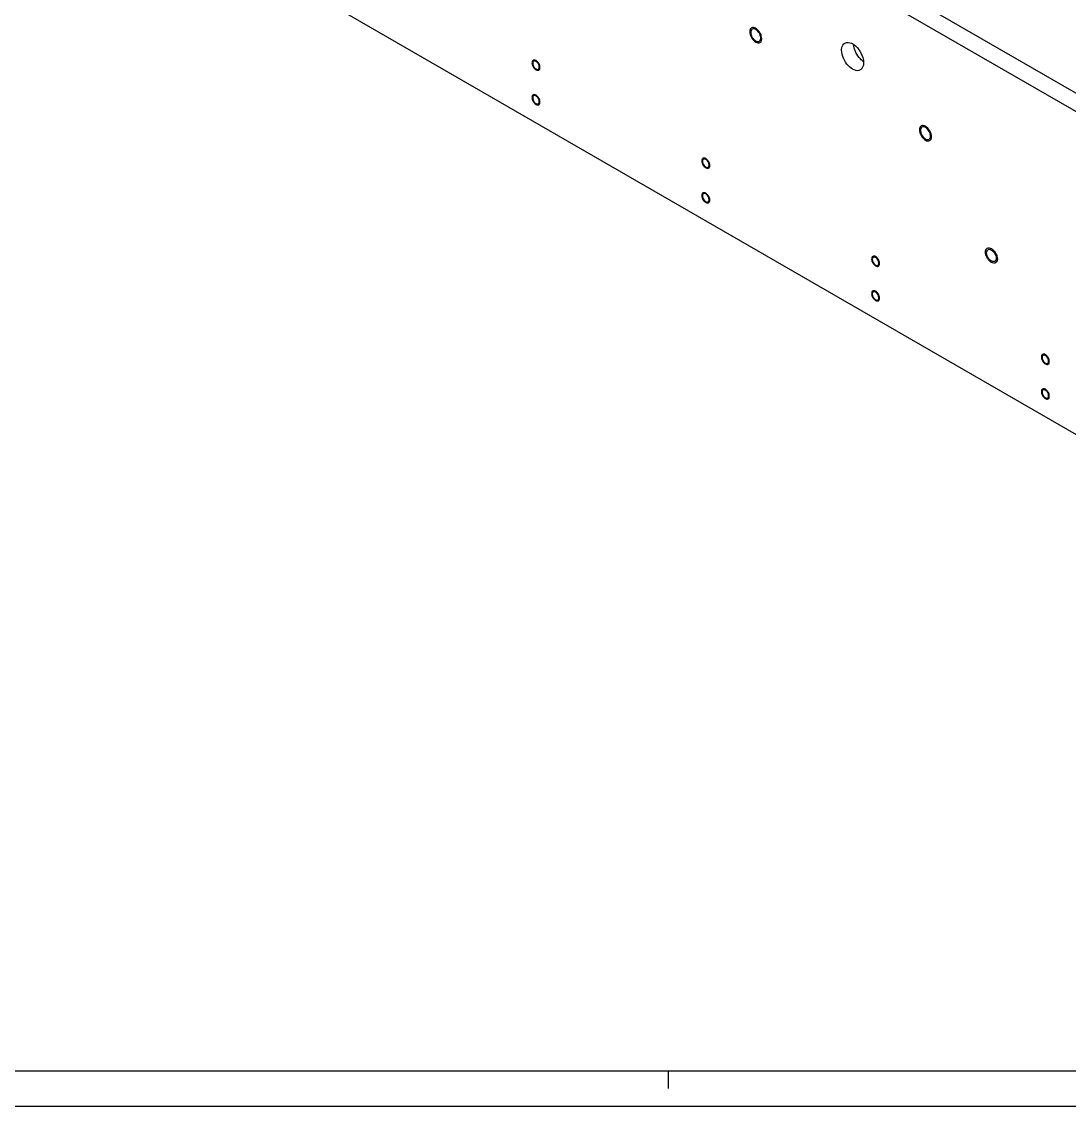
# Model space of a CAD drawing. Header units: millimetres. Extents: x 0 to 2102, y 0 to 1485.
# Drawn here: x 823.6 to 1194.4, y 0 to 383.9 of the extents above; entities that cross this region are included whole.
import ezdxf

# ---------------------------------------------------------------- set-up
doc = ezdxf.new("R2010")
doc.units = ezdxf.units.MM
doc.header["$LTSCALE"] = 115.6375
doc.layers.get('0').update_dxf_attribs({"linetype": 'CONTINUOUS', "true_color": 0xffffff})
doc.layers.add('02___PRT_ALL_AXES', color=7, linetype='CONTINUOUS', true_color=0xffffff)

msp = doc.modelspace()

# ---------------------------------------------------------------- linework, layer by layer
at = {"color": 7, "linetype": 'CONTINUOUS', "true_color": 0xffffff}
for p, q in [((1545.17, 157.44), (466.83, 780.01)), ((1539.52, 154.17), (461.17, 776.74)), ((1520.42, 50.88), (530.47, 622.42)), ((12.5, 12.5), (2090, 12.5)), ((1052.5, 6.25), (1052.5, 12.5))]:
    msp.add_line(p, q, dxfattribs=at)
at = {"color": 4, "linetype": 'CONTINUOUS', "true_color": 0x00ffff}
msp.add_line((0, 0), (2102.5, 0), dxfattribs=at)
at = {"color": 3, "linetype": 'CONTINUOUS', "true_color": 0x00ff00}
for points, knots in [([(1085.55, 377.89), (1085.52, 378.22), (1085.45, 378.9), (1084.8, 380.37), (1083.43, 381.83), (1082.06, 381.95), (1081.52, 381.39), (1081.41, 380.99), (1081.32, 380.74), (1081.32, 380.49), (1081.31, 380.34)], [0, 0, 0, 0, 0.125, 0.25, 0.5, 0.75, 0.875, 0.90625, 0.9375, 1, 1, 1, 1]), ([(1081.31, 380.34), (1081.34, 380), (1081.4, 379.33), (1082.05, 377.85), (1083.43, 376.39), (1084.8, 376.28), (1085.34, 376.83), (1085.45, 377.24), (1085.54, 377.48), (1085.54, 377.73), (1085.55, 377.89)], [0, 0, 0, 0, 0.125, 0.25, 0.5, 0.75, 0.875, 0.90625, 0.9375, 1, 1, 1, 1]), ([(1007.06, 367.68), (1007.04, 367.9), (1007, 368.35), (1006.56, 369.34), (1005.65, 370.31), (1004.73, 370.39), (1004.3, 369.92), (1004.25, 369.52), (1004.23, 369.31)], [0, 0, 0, 0, 0.125, 0.25, 0.5, 0.75, 0.875, 1, 1, 1, 1]), ([(1004.23, 369.31), (1004.25, 369.09), (1004.3, 368.64), (1004.73, 367.66), (1005.65, 366.69), (1006.57, 366.6), (1006.99, 367.07), (1007.04, 367.48), (1007.06, 367.68)], [0, 0, 0, 0, 0.125, 0.25, 0.5, 0.75, 0.875, 1, 1, 1, 1]), ([(1007.06, 355.43), (1007.04, 355.65), (1007, 356.11), (1006.56, 357.09), (1005.65, 358.06), (1004.73, 358.14), (1004.3, 357.67), (1004.25, 357.27), (1004.23, 357.07)], [0, 0, 0, 0, 0.125, 0.25, 0.5, 0.75, 0.875, 1, 1, 1, 1]), ([(1004.23, 357.07), (1004.25, 356.84), (1004.3, 356.39), (1004.73, 355.41), (1005.65, 354.44), (1006.57, 354.35), (1006.99, 354.83), (1007.04, 355.23), (1007.06, 355.43)], [0, 0, 0, 0, 0.125, 0.25, 0.5, 0.75, 0.875, 1, 1, 1, 1]), ([(1145.66, 343.19), (1145.63, 343.52), (1145.56, 344.2), (1144.91, 345.67), (1143.53, 347.13), (1142.17, 347.25), (1141.62, 346.69), (1141.52, 346.29), (1141.42, 346.04), (1141.43, 345.79), (1141.41, 345.64)], [0, 0, 0, 0, 0.125, 0.25, 0.5, 0.75, 0.875, 0.90625, 0.9375, 1, 1, 1, 1]), ([(1141.41, 345.64), (1141.44, 345.3), (1141.51, 344.63), (1142.16, 343.15), (1143.54, 341.69), (1144.9, 341.58), (1145.45, 342.13), (1145.55, 342.54), (1145.65, 342.78), (1145.64, 343.03), (1145.66, 343.19)], [0, 0, 0, 0, 0.125, 0.25, 0.5, 0.75, 0.875, 0.90625, 0.9375, 1, 1, 1, 1]), ([(1067.17, 332.98), (1067.15, 333.2), (1067.1, 333.65), (1066.67, 334.64), (1065.75, 335.61), (1064.83, 335.69), (1064.4, 335.22), (1064.36, 334.82), (1064.34, 334.61)], [0, 0, 0, 0, 0.125, 0.25, 0.5, 0.75, 0.875, 1, 1, 1, 1]), ([(1064.34, 334.61), (1064.36, 334.39), (1064.4, 333.94), (1064.84, 332.96), (1065.75, 331.99), (1066.67, 331.9), (1067.1, 332.37), (1067.15, 332.78), (1067.17, 332.98)], [0, 0, 0, 0, 0.125, 0.25, 0.5, 0.75, 0.875, 1, 1, 1, 1]), ([(1067.17, 320.73), (1067.15, 320.95), (1067.1, 321.41), (1066.67, 322.39), (1065.75, 323.36), (1064.83, 323.44), (1064.4, 322.97), (1064.36, 322.57), (1064.34, 322.37)], [0, 0, 0, 0, 0.125, 0.25, 0.5, 0.75, 0.875, 1, 1, 1, 1]), ([(1064.34, 322.37), (1064.36, 322.14), (1064.4, 321.69), (1064.84, 320.71), (1065.75, 319.74), (1066.67, 319.65), (1067.1, 320.13), (1067.15, 320.53), (1067.17, 320.73)], [0, 0, 0, 0, 0.125, 0.25, 0.5, 0.75, 0.875, 1, 1, 1, 1]), ([(1164.75, 302.36), (1164.76, 302.51), (1164.76, 302.76), (1164.85, 303.01), (1164.95, 303.41), (1165.5, 303.98), (1166.59, 303.88), (1167.7, 302.98), (1168.41, 302.02), (1168.89, 300.94), (1168.96, 300.25), (1168.99, 299.91)], [0, 0, 0, 0, 0.0625, 0.09375, 0.125, 0.25, 0.5, 0.625, 0.75, 0.875, 1, 1, 1, 1]), ([(1127.27, 298.28), (1127.25, 298.5), (1127.21, 298.95), (1126.77, 299.94), (1125.86, 300.91), (1124.94, 300.99), (1124.51, 300.52), (1124.46, 300.12), (1124.44, 299.91)], [0, 0, 0, 0, 0.125, 0.25, 0.5, 0.75, 0.875, 1, 1, 1, 1]), ([(1124.44, 299.91), (1124.46, 299.69), (1124.51, 299.24), (1124.94, 298.26), (1125.86, 297.29), (1126.77, 297.2), (1127.2, 297.67), (1127.25, 298.07), (1127.27, 298.28)], [0, 0, 0, 0, 0.125, 0.25, 0.5, 0.75, 0.875, 1, 1, 1, 1]), ([(1168.99, 299.91), (1168.98, 299.76), (1168.98, 299.51), (1168.89, 299.27), (1168.78, 298.87), (1168.23, 298.3), (1167.15, 298.4), (1166.04, 299.29), (1165.33, 300.25), (1164.85, 301.34), (1164.78, 302.02), (1164.75, 302.36)], [0, 0, 0, 0, 0.0625, 0.09375, 0.125, 0.25, 0.5, 0.625, 0.75, 0.875, 1, 1, 1, 1]), ([(1127.27, 286.03), (1127.25, 286.25), (1127.21, 286.71), (1126.77, 287.69), (1125.86, 288.66), (1124.94, 288.74), (1124.51, 288.27), (1124.46, 287.87), (1124.44, 287.66)], [0, 0, 0, 0, 0.125, 0.25, 0.5, 0.75, 0.875, 1, 1, 1, 1]), ([(1124.44, 287.66), (1124.46, 287.44), (1124.51, 286.99), (1124.94, 286.01), (1125.86, 285.04), (1126.77, 284.95), (1127.2, 285.43), (1127.25, 285.83), (1127.27, 286.03)], [0, 0, 0, 0, 0.125, 0.25, 0.5, 0.75, 0.875, 1, 1, 1, 1]), ([(1187.37, 263.58), (1187.36, 263.8), (1187.31, 264.25), (1186.88, 265.24), (1185.96, 266.21), (1185.04, 266.29), (1184.61, 265.82), (1184.57, 265.42), (1184.55, 265.21)], [0, 0, 0, 0, 0.125, 0.25, 0.5, 0.75, 0.875, 1, 1, 1, 1]), ([(1184.55, 265.21), (1184.56, 264.99), (1184.61, 264.54), (1185.04, 263.55), (1185.96, 262.59), (1186.88, 262.5), (1187.31, 262.97), (1187.36, 263.37), (1187.37, 263.58)], [0, 0, 0, 0, 0.125, 0.25, 0.5, 0.75, 0.875, 1, 1, 1, 1]), ([(1187.37, 251.33), (1187.36, 251.55), (1187.31, 252.01), (1186.88, 252.99), (1185.96, 253.96), (1185.04, 254.04), (1184.61, 253.57), (1184.57, 253.17), (1184.55, 252.96)], [0, 0, 0, 0, 0.125, 0.25, 0.5, 0.75, 0.875, 1, 1, 1, 1]), ([(1184.55, 252.96), (1184.56, 252.74), (1184.61, 252.29), (1185.04, 251.31), (1185.96, 250.34), (1186.88, 250.25), (1187.31, 250.72), (1187.36, 251.13), (1187.37, 251.33)], [0, 0, 0, 0, 0.125, 0.25, 0.5, 0.75, 0.875, 1, 1, 1, 1])]:
    msp.add_open_spline(points, degree=3, knots=knots, dxfattribs=at)
at = {"layer": '02___PRT_ALL_AXES', "color": 7, "linetype": 'CONTINUOUS', "true_color": 0xffffff}
for centre, radius, start, end in [((1083.81, 380.13), 2.15, 175.6532, 180.0346), ((1083.05, 378.09), 2.15, 355.6532, 0.0346), ((1125.25, 375.05), 6.43, 229.8763, 235.1337), ((1143.91, 345.43), 2.15, 175.6532, 180.0346), ((1143.15, 343.39), 2.15, 355.6532, 0.0346), ((1166.08, 302.51), 0.812, 120.0544, 131.0758), ((1167.66, 299.76), 0.812, 300.0544, 311.0758)]:
    msp.add_arc(centre, radius, start, end, dxfattribs=at)
for points in [[(1081.66, 380.13), (1081.66, 379.74), (1081.76, 379.34), (1081.9, 378.98)], [(1081.73, 380.64), (1081.7, 380.53), (1081.68, 380.41), (1081.67, 380.3)], [(1082.18, 381.28), (1081.95, 381.15), (1081.8, 380.89), (1081.73, 380.64)], [(1082.55, 381.39), (1082.42, 381.38), (1082.29, 381.34), (1082.18, 381.28)], [(1084.31, 376.83), (1084.44, 376.85), (1084.57, 376.88), (1084.68, 376.95)], [(1084.68, 376.95), (1084.91, 377.08), (1085.06, 377.33), (1085.13, 377.58)], [(1085.2, 378.09), (1085.2, 378.49), (1085.1, 378.88), (1084.96, 379.25)], [(1085.13, 377.58), (1085.16, 377.7), (1085.18, 377.81), (1085.19, 377.93)], [(1004.52, 369.51), (1004.49, 369.4), (1004.48, 369.28), (1004.48, 369.17)], [(1004.48, 369.17), (1004.48, 369.04), (1004.5, 368.91), (1004.52, 368.79)], [(1004.82, 369.93), (1004.67, 369.84), (1004.57, 369.67), (1004.52, 369.51)], [(1006.47, 367.07), (1006.62, 367.15), (1006.73, 367.32), (1006.77, 367.49)], [(1006.77, 367.49), (1006.8, 367.6), (1006.81, 367.71), (1006.81, 367.82)], [(1004.52, 357.26), (1004.49, 357.15), (1004.48, 357.04), (1004.48, 356.92)], [(1004.82, 357.68), (1004.67, 357.59), (1004.57, 357.42), (1004.52, 357.26)], [(1004.48, 356.92), (1004.48, 356.79), (1004.5, 356.66), (1004.52, 356.54)], [(1006.47, 354.82), (1006.62, 354.91), (1006.73, 355.07), (1006.77, 355.24)], [(1006.77, 355.24), (1006.8, 355.35), (1006.81, 355.46), (1006.81, 355.58)], [(1141.83, 345.94), (1141.8, 345.83), (1141.78, 345.71), (1141.77, 345.6)], [(1142.28, 346.58), (1142.06, 346.45), (1141.9, 346.19), (1141.83, 345.94)], [(1142.65, 346.69), (1142.52, 346.68), (1142.39, 346.64), (1142.28, 346.58)], [(1141.77, 345.43), (1141.77, 345.04), (1141.86, 344.64), (1142, 344.28)], [(1144.42, 342.13), (1144.55, 342.15), (1144.67, 342.18), (1144.78, 342.25)], [(1144.78, 342.25), (1145.01, 342.38), (1145.17, 342.63), (1145.24, 342.88)], [(1145.3, 343.39), (1145.3, 343.79), (1145.21, 344.18), (1145.06, 344.55)], [(1145.24, 342.88), (1145.27, 343), (1145.29, 343.11), (1145.3, 343.23)], [(1064.63, 334.8), (1064.6, 334.7), (1064.59, 334.58), (1064.59, 334.47)], [(1064.59, 334.47), (1064.59, 334.34), (1064.6, 334.21), (1064.63, 334.09)], [(1064.93, 335.23), (1064.78, 335.14), (1064.67, 334.97), (1064.63, 334.8)], [(1066.58, 332.37), (1066.73, 332.45), (1066.83, 332.62), (1066.88, 332.79)], [(1066.88, 332.79), (1066.91, 332.9), (1066.92, 333.01), (1066.92, 333.12)], [(1064.63, 322.56), (1064.6, 322.45), (1064.59, 322.33), (1064.59, 322.22)], [(1064.93, 322.98), (1064.78, 322.89), (1064.67, 322.72), (1064.63, 322.56)], [(1064.59, 322.22), (1064.59, 322.09), (1064.6, 321.96), (1064.63, 321.84)], [(1066.58, 320.12), (1066.73, 320.21), (1066.83, 320.37), (1066.88, 320.54)], [(1066.88, 320.54), (1066.91, 320.65), (1066.92, 320.76), (1066.92, 320.88)], [(1124.73, 300.1), (1124.7, 300), (1124.69, 299.88), (1124.69, 299.77)], [(1124.69, 299.77), (1124.69, 299.64), (1124.71, 299.51), (1124.73, 299.38)], [(1125.03, 300.52), (1124.88, 300.44), (1124.78, 300.27), (1124.73, 300.1)], [(1165.34, 301.17), (1165.24, 301.47), (1165.17, 301.8), (1165.17, 302.12)], [(1167.6, 302.48), (1167.95, 302.08), (1168.23, 301.61), (1168.4, 301.11)], [(1168.4, 301.11), (1168.5, 300.8), (1168.57, 300.48), (1168.57, 300.16)], [(1126.68, 297.67), (1126.83, 297.75), (1126.93, 297.92), (1126.98, 298.09)], [(1126.98, 298.09), (1127.01, 298.2), (1127.02, 298.31), (1127.02, 298.42)], [(1125.03, 288.28), (1124.88, 288.19), (1124.78, 288.02), (1124.73, 287.86)], [(1124.73, 287.86), (1124.7, 287.75), (1124.69, 287.63), (1124.69, 287.52)], [(1124.69, 287.52), (1124.69, 287.39), (1124.71, 287.26), (1124.73, 287.14)], [(1126.68, 285.42), (1126.83, 285.51), (1126.93, 285.67), (1126.98, 285.84)], [(1126.98, 285.84), (1127.01, 285.95), (1127.02, 286.06), (1127.02, 286.17)], [(1184.84, 265.4), (1184.81, 265.3), (1184.79, 265.18), (1184.79, 265.07)], [(1184.79, 265.07), (1184.79, 264.94), (1184.81, 264.81), (1184.84, 264.68)], [(1185.14, 265.82), (1184.99, 265.74), (1184.88, 265.57), (1184.84, 265.4)], [(1186.79, 262.97), (1186.93, 263.05), (1187.04, 263.22), (1187.08, 263.39)], [(1187.08, 263.39), (1187.11, 263.5), (1187.13, 263.61), (1187.13, 263.72)], [(1185.14, 253.58), (1184.99, 253.49), (1184.88, 253.32), (1184.84, 253.16)], [(1184.84, 253.16), (1184.81, 253.05), (1184.79, 252.93), (1184.79, 252.82)], [(1184.79, 252.82), (1184.79, 252.69), (1184.81, 252.56), (1184.84, 252.44)], [(1186.79, 250.72), (1186.93, 250.8), (1187.04, 250.97), (1187.08, 251.14)], [(1187.08, 251.14), (1187.11, 251.25), (1187.13, 251.36), (1187.13, 251.47)]]:
    msp.add_open_spline(points, degree=3, dxfattribs=at)
for points, knots in [([(1084.96, 379.25), (1084.84, 379.55), (1084.35, 380.5), (1083.32, 381.46), (1082.55, 381.39)], [0, 0, 0, 0, 0.293913, 1, 1, 1, 1]), ([(1081.9, 378.98), (1082.02, 378.67), (1082.51, 377.72), (1083.54, 376.77), (1084.31, 376.83)], [0, 0, 0, 0, 0.293913, 1, 1, 1, 1]), ([(1113.84, 373.81), (1113.84, 374.08), (1113.9, 375.01), (1114.4, 375.99), (1114.97, 376.32)], [0, 0, 0, 0, 0.294962, 1, 1, 1, 1]), ([(1114.97, 376.32), (1115.66, 376.72), (1117.88, 376.38), (1119.22, 374.95), (1119.89, 374.05)], [0, 0, 0, 0, 0.413368, 1, 1, 1, 1]), ([(1120.47, 366.8), (1119.18, 366.05), (1116.14, 367.87), (1114.42, 370.76), (1113.84, 372.82), (1113.84, 373.81)], [0, 0, 0, 0, 0.422631, 0.722373, 1, 1, 1, 1]), ([(1118.93, 372.97), (1118.81, 373.2), (1118.41, 374.09), (1118.16, 375.06), (1118.1, 375.78)], [0, 0, 0, 0, 0.262898, 1, 1, 1, 1]), ([(1121.1, 370.13), (1120.88, 370.32), (1120.02, 371.14), (1119.33, 372.15), (1118.93, 372.97)], [0, 0, 0, 0, 0.239083, 1, 1, 1, 1]), ([(1119.89, 374.05), (1120.15, 373.69), (1121.06, 372.26), (1121.61, 370.56), (1121.61, 369.31)], [0, 0, 0, 0, 0.264535, 1, 1, 1, 1]), ([(1004.52, 368.79), (1004.57, 368.55), (1004.86, 367.78), (1005.62, 366.94), (1006.23, 366.99)], [0, 0, 0, 0, 0.284169, 1, 1, 1, 1]), ([(1005.06, 370), (1005.02, 370), (1004.94, 369.98), (1004.86, 369.95), (1004.82, 369.93)], [0, 0, 0, 0, 0.508008, 1, 1, 1, 1]), ([(1005.35, 369.97), (1005.3, 369.98), (1005.21, 370), (1005.11, 370), (1005.06, 370)], [0, 0, 0, 0, 0.51787, 1, 1, 1, 1]), ([(1006.81, 367.82), (1006.81, 368.52), (1006.32, 369.45), (1005.54, 369.92), (1005.35, 369.97)], [0, 0, 0, 0, 0.776212, 1, 1, 1, 1]), ([(1121.61, 369.31), (1121.61, 369.04), (1121.55, 368.11), (1121.05, 367.13), (1120.47, 366.8)], [0, 0, 0, 0, 0.294962, 1, 1, 1, 1]), ([(1006.23, 366.99), (1006.27, 367), (1006.36, 367.01), (1006.44, 367.05), (1006.47, 367.07)], [0, 0, 0, 0, 0.508008, 1, 1, 1, 1]), ([(1005.06, 357.75), (1005.02, 357.75), (1004.94, 357.73), (1004.86, 357.7), (1004.82, 357.68)], [0, 0, 0, 0, 0.508008, 1, 1, 1, 1]), ([(1005.35, 357.72), (1005.3, 357.74), (1005.21, 357.76), (1005.11, 357.76), (1005.06, 357.75)], [0, 0, 0, 0, 0.51787, 1, 1, 1, 1]), ([(1006.81, 355.58), (1006.81, 356.27), (1006.32, 357.2), (1005.54, 357.67), (1005.35, 357.72)], [0, 0, 0, 0, 0.776212, 1, 1, 1, 1]), ([(1004.52, 356.54), (1004.57, 356.3), (1004.86, 355.53), (1005.62, 354.69), (1006.23, 354.75)], [0, 0, 0, 0, 0.284169, 1, 1, 1, 1]), ([(1006.23, 354.75), (1006.27, 354.75), (1006.36, 354.77), (1006.44, 354.8), (1006.47, 354.82)], [0, 0, 0, 0, 0.508008, 1, 1, 1, 1]), ([(1145.06, 344.55), (1144.95, 344.85), (1144.45, 345.8), (1143.43, 346.76), (1142.65, 346.69)], [0, 0, 0, 0, 0.293913, 1, 1, 1, 1]), ([(1142, 344.28), (1142.12, 343.97), (1142.62, 343.02), (1143.64, 342.07), (1144.42, 342.13)], [0, 0, 0, 0, 0.293913, 1, 1, 1, 1]), ([(1064.63, 334.09), (1064.68, 333.85), (1064.97, 333.08), (1065.73, 332.24), (1066.34, 332.29)], [0, 0, 0, 0, 0.284169, 1, 1, 1, 1]), ([(1065.17, 335.3), (1065.13, 335.3), (1065.04, 335.28), (1064.96, 335.25), (1064.93, 335.23)], [0, 0, 0, 0, 0.508008, 1, 1, 1, 1]), ([(1065.45, 335.27), (1065.4, 335.28), (1065.31, 335.3), (1065.21, 335.3), (1065.17, 335.3)], [0, 0, 0, 0, 0.51787, 1, 1, 1, 1]), ([(1066.92, 333.12), (1066.92, 333.82), (1066.43, 334.75), (1065.64, 335.22), (1065.45, 335.27)], [0, 0, 0, 0, 0.776212, 1, 1, 1, 1]), ([(1066.34, 332.29), (1066.38, 332.3), (1066.46, 332.31), (1066.54, 332.35), (1066.58, 332.37)], [0, 0, 0, 0, 0.508008, 1, 1, 1, 1]), ([(1065.17, 323.05), (1065.13, 323.05), (1065.04, 323.03), (1064.96, 323), (1064.93, 322.98)], [0, 0, 0, 0, 0.508008, 1, 1, 1, 1]), ([(1065.45, 323.02), (1065.4, 323.04), (1065.31, 323.05), (1065.21, 323.06), (1065.17, 323.05)], [0, 0, 0, 0, 0.51787, 1, 1, 1, 1]), ([(1066.92, 320.88), (1066.92, 321.57), (1066.43, 322.5), (1065.64, 322.97), (1065.45, 323.02)], [0, 0, 0, 0, 0.776212, 1, 1, 1, 1]), ([(1064.63, 321.84), (1064.68, 321.6), (1064.97, 320.83), (1065.73, 319.99), (1066.34, 320.05)], [0, 0, 0, 0, 0.284169, 1, 1, 1, 1]), ([(1066.34, 320.05), (1066.38, 320.05), (1066.46, 320.06), (1066.54, 320.1), (1066.58, 320.12)], [0, 0, 0, 0, 0.508008, 1, 1, 1, 1]), ([(1165.67, 303.22), (1165.79, 303.29), (1166.54, 303.46), (1167.22, 302.91), (1167.6, 302.48)], [0, 0, 0, 0, 0.200495, 1, 1, 1, 1]), ([(1125.27, 300.6), (1125.23, 300.6), (1125.15, 300.58), (1125.07, 300.55), (1125.03, 300.52)], [0, 0, 0, 0, 0.508008, 1, 1, 1, 1]), ([(1125.55, 300.57), (1125.51, 300.58), (1125.41, 300.6), (1125.32, 300.6), (1125.27, 300.6)], [0, 0, 0, 0, 0.51787, 1, 1, 1, 1]), ([(1127.02, 298.42), (1127.02, 299.12), (1126.53, 300.05), (1125.75, 300.52), (1125.55, 300.57)], [0, 0, 0, 0, 0.776212, 1, 1, 1, 1]), ([(1165.17, 302.12), (1165.17, 302.22), (1165.2, 302.58), (1165.35, 302.96), (1165.54, 303.13)], [0, 0, 0, 0, 0.287901, 1, 1, 1, 1]), ([(1166.87, 299.18), (1166.7, 299.28), (1166.02, 299.79), (1165.55, 300.55), (1165.34, 301.17)], [0, 0, 0, 0, 0.230068, 1, 1, 1, 1]), ([(1168.57, 300.16), (1168.57, 300.05), (1168.54, 299.69), (1168.39, 299.32), (1168.2, 299.15)], [0, 0, 0, 0, 0.287901, 1, 1, 1, 1]), ([(1124.73, 299.38), (1124.78, 299.15), (1125.07, 298.37), (1125.83, 297.54), (1126.44, 297.59)], [0, 0, 0, 0, 0.284169, 1, 1, 1, 1]), ([(1126.44, 297.59), (1126.48, 297.6), (1126.57, 297.61), (1126.65, 297.65), (1126.68, 297.67)], [0, 0, 0, 0, 0.508008, 1, 1, 1, 1]), ([(1168.07, 299.06), (1167.82, 298.91), (1167.34, 298.94), (1166.97, 299.12), (1166.87, 299.18)], [0, 0, 0, 0, 0.704326, 1, 1, 1, 1]), ([(1125.27, 288.35), (1125.23, 288.35), (1125.15, 288.33), (1125.07, 288.3), (1125.03, 288.28)], [0, 0, 0, 0, 0.508008, 1, 1, 1, 1]), ([(1125.55, 288.32), (1125.51, 288.34), (1125.41, 288.35), (1125.32, 288.36), (1125.27, 288.35)], [0, 0, 0, 0, 0.51787, 1, 1, 1, 1]), ([(1127.02, 286.17), (1127.02, 286.87), (1126.53, 287.8), (1125.75, 288.27), (1125.55, 288.32)], [0, 0, 0, 0, 0.776212, 1, 1, 1, 1]), ([(1124.73, 287.14), (1124.78, 286.9), (1125.07, 286.13), (1125.83, 285.29), (1126.44, 285.34)], [0, 0, 0, 0, 0.284169, 1, 1, 1, 1]), ([(1126.44, 285.34), (1126.48, 285.35), (1126.57, 285.36), (1126.65, 285.4), (1126.68, 285.42)], [0, 0, 0, 0, 0.508008, 1, 1, 1, 1]), ([(1185.38, 265.9), (1185.33, 265.89), (1185.25, 265.88), (1185.17, 265.84), (1185.14, 265.82)], [0, 0, 0, 0, 0.508008, 1, 1, 1, 1]), ([(1185.66, 265.87), (1185.61, 265.88), (1185.52, 265.9), (1185.42, 265.9), (1185.38, 265.9)], [0, 0, 0, 0, 0.51787, 1, 1, 1, 1]), ([(1187.13, 263.72), (1187.13, 264.42), (1186.64, 265.35), (1185.85, 265.82), (1185.66, 265.87)], [0, 0, 0, 0, 0.776212, 1, 1, 1, 1]), ([(1184.84, 264.68), (1184.89, 264.45), (1185.18, 263.67), (1185.94, 262.84), (1186.54, 262.89)], [0, 0, 0, 0, 0.284169, 1, 1, 1, 1]), ([(1186.54, 262.89), (1186.59, 262.9), (1186.67, 262.91), (1186.75, 262.95), (1186.79, 262.97)], [0, 0, 0, 0, 0.508008, 1, 1, 1, 1]), ([(1185.38, 253.65), (1185.33, 253.65), (1185.25, 253.63), (1185.17, 253.6), (1185.14, 253.58)], [0, 0, 0, 0, 0.508008, 1, 1, 1, 1]), ([(1185.66, 253.62), (1185.61, 253.64), (1185.52, 253.65), (1185.42, 253.66), (1185.38, 253.65)], [0, 0, 0, 0, 0.51787, 1, 1, 1, 1]), ([(1187.13, 251.47), (1187.13, 252.17), (1186.64, 253.1), (1185.85, 253.57), (1185.66, 253.62)], [0, 0, 0, 0, 0.776212, 1, 1, 1, 1]), ([(1184.84, 252.44), (1184.89, 252.2), (1185.18, 251.43), (1185.94, 250.59), (1186.54, 250.64)], [0, 0, 0, 0, 0.284169, 1, 1, 1, 1]), ([(1186.54, 250.64), (1186.59, 250.65), (1186.67, 250.66), (1186.75, 250.7), (1186.79, 250.72)], [0, 0, 0, 0, 0.508008, 1, 1, 1, 1])]:
    msp.add_open_spline(points, degree=3, knots=knots, dxfattribs=at)

doc.saveas('drawing.dxf')
